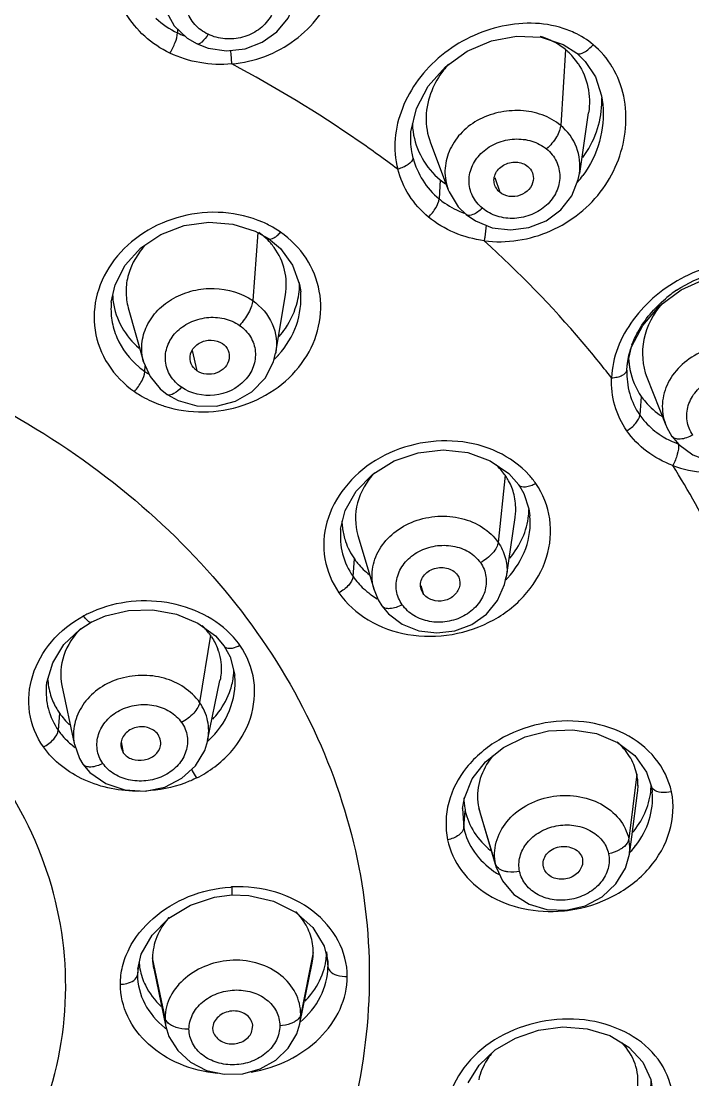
# Model space of a CAD drawing. Header units: millimetres. Extents: x 1122 to 8358, y -1894 to -296.
# Drawn here: x 7711.51 to 7726.38, y -608.98 to -585.55 of the extents above; entities that cross this region are included whole.
import ezdxf

# ---------------------------------------------------------------- set-up
doc = ezdxf.new("R2010")
doc.units = ezdxf.units.MM
doc.header["$LTSCALE"] = 3
doc.layers.add('DEF_LAYER_ASSEM_MEMBER', color=7, linetype='Continuous')

msp = doc.modelspace()

# ---------------------------------------------------------------- linework, layer by layer
at = {"layer": 'DEF_LAYER_ASSEM_MEMBER', "color": 9, "linetype": 'Continuous'}
for p, q in [((7714.973, -585.721), (7714.97, -585.805)), ((7723.559, -586.174), (7723.454, -587.852)), ((7720.787, -589.059), (7720.761, -589.478)), ((7721.992, -589.005), (7722.105, -589.331)), ((7716.75, -590.224), (7716.635, -591.731)), ((7715.298, -592.835), (7715.402, -593.283)), ((7714.25, -593.301), (7714.257, -593.173)), ((7725.237, -593.851), (7725.205, -594.263)), ((7722.226, -595.597), (7722.069, -597.083)), ((7718.856, -597.837), (7718.886, -597.447)), ((7720.356, -598.035), (7720.407, -598.213)), ((7715.701, -599.137), (7715.46, -600.625)), ((7712.359, -600.863), (7712.33, -601.24)), ((7713.724, -601.5), (7713.77, -601.737)), ((7725.139, -602.211), (7724.96, -603.647)), ((7721.282, -602.97), (7721.306, -603.4)), ((7721.306, -603.4), (7721.341, -603.021)), ((7722.013, -604.208), (7721.638, -602.96)), ((7722.034, -604.287), (7722.013, -604.208)), ((7717.977, -606.156), (7717.699, -607.53)), ((7718.27, -606.146), (7718.301, -606.477)), ((7714.694, -607.606), (7714.419, -606.278)), ((7718.296, -606.356), (7718.301, -606.477)), ((7714.1, -606.488), (7714.085, -606.651)), ((7714.09, -606.529), (7714.085, -606.651))]:
    msp.add_line(p, q, dxfattribs=at)
at = {"layer": 'DEF_LAYER_ASSEM_MEMBER', "color": 7, "linetype": 'Continuous'}
for p, q in [((7723.512, -586.059), (7723.811, -586.254)), ((7724.387, -587.389), (7724.387, -587.391)), ((7723.877, -588.917), (7724.072, -587.573)), ((7720.57, -588.236), (7720.966, -589.279)), ((7723.868, -588.92), (7723.868, -588.916)), ((7720.965, -589.279), (7720.965, -589.281)), ((7716.691, -590.191), (7716.988, -590.358)), ((7717.148, -592.882), (7717.361, -591.602)), ((7713.505, -591.767), (7713.505, -591.768)), ((7713.881, -591.891), (7714.219, -593.085)), ((7724.926, -593.175), (7725.022, -592.752)), ((7717.148, -592.882), (7717.146, -592.896)), ((7724.92, -593.268), (7724.926, -593.175)), ((7724.926, -593.175), (7724.927, -593.167)), ((7725.362, -593.425), (7725.782, -594.484)), ((7725.78, -594.48), (7725.782, -594.484)), ((7725.918, -594.735), (7725.917, -594.735)), ((7721.892, -595.275), (7722.302, -595.557)), ((7722.226, -595.597), (7722.212, -595.578)), ((7722.239, -595.617), (7722.226, -595.597)), ((7722.302, -595.557), (7722.524, -595.809)), ((7722.524, -595.809), (7722.524, -595.809)), ((7722.256, -597.847), (7722.445, -596.533)), ((7722.774, -596.497), (7722.774, -596.493)), ((7718.582, -596.79), (7718.582, -596.792)), ((7718.965, -596.928), (7719.324, -598.132)), ((7722.212, -598.017), (7722.248, -597.846)), ((7722.254, -597.858), (7722.256, -597.847)), ((7720.407, -598.213), (7720.362, -598.121)), ((7719.495, -598.487), (7719.494, -598.487)), ((7712.805, -599.013), (7713.062, -598.85)), ((7716.243, -600.042), (7716.241, -600.022)), ((7712.412, -600.25), (7712.681, -601.536)), ((7715.638, -601.468), (7715.911, -600.14)), ((7712.684, -601.536), (7712.687, -601.551)), ((7713.722, -601.624), (7713.77, -601.737)), ((7712.878, -601.993), (7712.878, -601.992)), ((7725.139, -602.211), (7725.133, -602.188)), ((7725.026, -603.6), (7725.154, -602.622)), ((7725.46, -602.471), (7725.459, -602.471)), ((7725.481, -602.614), (7725.481, -602.613)), ((7721.283, -602.971), (7721.322, -602.743)), ((7721.282, -602.964), (7721.282, -602.97)), ((7721.638, -602.96), (7721.662, -603.054)), ((7721.662, -603.054), (7722.034, -604.288)), ((7724.974, -603.992), (7725.026, -603.6)), ((7724.889, -604.293), (7724.974, -603.98)), ((7723.077, -604.283), (7723.071, -604.26)), ((7723.936, -604.088), (7723.94, -604.182)), ((7717.969, -605.609), (7718.215, -606.018)), ((7718.215, -606.018), (7718.296, -606.356)), ((7714.09, -606.529), (7714.168, -606.195)), ((7717.678, -607.734), (7717.952, -606.398)), ((7718.295, -606.351), (7718.296, -606.356)), ((7714.091, -606.524), (7714.09, -606.529)), ((7714.444, -606.515), (7714.715, -607.806)), ((7714.713, -607.801), (7714.715, -607.806)), ((7716.627, -607.863), (7716.636, -607.766)), ((7717.678, -607.736), (7717.678, -607.734)), ((7715.748, -607.835), (7715.753, -607.89)), ((7721.402, -609.045), (7721.65, -608.655))]:
    msp.add_line(p, q, dxfattribs=at)
for points in [[(7715.403, -586.05), (7715.649, -586.143), (7716.058, -586.202), (7716.466, -586.157), (7716.845, -586.013), (7717.17, -585.783), (7717.42, -585.481), (7717.572, -585.125), (7717.594, -585.026)], [(7714.688, -585.271), (7714.894, -585.646), (7715.183, -585.921), (7715.403, -586.05)], [(7720.902, -586.553), (7721.381, -586.21), (7721.919, -585.981), (7722.479, -585.874)], [(7722.479, -585.874), (7723.023, -585.899), (7723.512, -586.059)], [(7723.811, -586.254), (7723.996, -586.436), (7724.221, -586.781), (7724.359, -587.195), (7724.387, -587.391)], [(7720.139, -587.997), (7720.261, -587.476), (7720.521, -586.987), (7720.902, -586.553)], [(7721.359, -589.827), (7721.564, -589.967), (7721.938, -590.117), (7722.344, -590.166), (7722.751, -590.112), (7723.129, -589.962), (7723.455, -589.724), (7723.699, -589.412), (7723.843, -589.05), (7723.868, -588.92)], [(7720.965, -589.281), (7720.984, -589.326), (7721.187, -589.656), (7721.359, -589.827)], [(7714.158, -590.566), (7714.605, -590.268), (7715.117, -590.071), (7715.661, -589.992), (7716.198, -590.035), (7716.691, -590.191)], [(7716.988, -590.358), (7717.247, -590.577), (7717.518, -590.948), (7717.672, -591.371), (7717.698, -591.537)], [(7713.505, -591.767), (7713.59, -591.382), (7713.813, -590.946), (7714.158, -590.566)], [(7725.644, -591.846), (7726.118, -591.492), (7726.659, -591.245), (7727.226, -591.123), (7727.78, -591.126)], [(7725.022, -592.752), (7725.27, -592.278), (7725.644, -591.846)], [(7714.744, -593.809), (7714.986, -593.945), (7715.4, -594.063), (7715.834, -594.067), (7716.251, -593.958), (7716.619, -593.748), (7716.909, -593.45), (7717.092, -593.086), (7717.138, -592.895)], [(7714.218, -593.085), (7714.362, -593.409), (7714.584, -593.68), (7714.744, -593.809)], [(7725.918, -594.735), (7726.067, -594.913), (7726.38, -595.145), (7726.751, -595.288), (7727.155, -595.332), (7727.561, -595.275), (7727.942, -595.122), (7728.267, -594.878), (7728.51, -594.562), (7728.657, -594.201)], [(7725.78, -594.48), (7725.805, -594.537), (7725.917, -594.735)], [(7719.298, -595.569), (7719.764, -595.28), (7720.296, -595.1), (7720.854, -595.037), (7721.398, -595.096), (7721.892, -595.275)], [(7718.582, -596.792), (7718.682, -596.378), (7718.929, -595.946), (7719.298, -595.569)], [(7722.524, -595.809), (7722.636, -596.001), (7722.749, -596.336), (7722.772, -596.494)], [(7719.322, -598.13), (7719.413, -598.353), (7719.494, -598.487)], [(7719.495, -598.487), (7719.641, -598.661), (7719.947, -598.892), (7720.311, -599.037), (7720.708, -599.087), (7721.109, -599.04), (7721.487, -598.899), (7721.811, -598.668), (7722.057, -598.366), (7722.212, -598.017)], [(7713.062, -598.85), (7713.374, -598.711), (7713.886, -598.59), (7714.425, -598.576), (7714.951, -598.672), (7715.424, -598.87)], [(7715.424, -598.87), (7715.808, -599.153), (7716, -599.376)], [(7712.071, -600.263), (7712.08, -600.182), (7712.207, -599.746), (7712.457, -599.345), (7712.805, -599.013)], [(7716, -599.376), (7716.134, -599.614), (7716.241, -600.022)], [(7721.792, -601.936), (7722.191, -601.621), (7722.665, -601.387), (7723.186, -601.252), (7723.724, -601.228), (7724.246, -601.315)], [(7712.878, -601.993), (7713.033, -602.174), (7713.383, -602.42), (7713.804, -602.56), (7714.253, -602.586), (7714.688, -602.498), (7715.069, -602.303), (7715.369, -602.025), (7715.572, -601.685), (7715.639, -601.466)], [(7724.246, -601.315), (7724.714, -601.51), (7725.092, -601.801)], [(7712.687, -601.551), (7712.799, -601.863), (7712.878, -601.992)], [(7721.322, -602.743), (7721.496, -602.316), (7721.792, -601.936)], [(7725.092, -601.801), (7725.353, -602.167), (7725.46, -602.471)], [(7725.459, -602.471), (7725.468, -602.515), (7725.481, -602.613)], [(7722.034, -604.288), (7722.163, -604.576), (7722.417, -604.874), (7722.755, -605.089), (7723.15, -605.208), (7723.572, -605.223), (7723.992, -605.129), (7724.371, -604.928), (7724.678, -604.641), (7724.889, -604.293)], [(7714.781, -605.4), (7715.257, -605.112), (7715.792, -604.936), (7716.174, -604.886)], [(7716.174, -604.886), (7716.549, -604.897), (7717.095, -605.02)], [(7717.095, -605.02), (7717.584, -605.265), (7717.969, -605.609)], [(7714.168, -606.195), (7714.406, -605.773), (7714.781, -605.4)], [(7714.713, -607.801), (7714.781, -608.016), (7714.976, -608.332), (7715.261, -608.588), (7715.614, -608.768), (7716.007, -608.856), (7716.414, -608.844), (7716.801, -608.737), (7717.145, -608.545), (7717.421, -608.279), (7717.61, -607.958), (7717.678, -607.736)], [(7721.65, -608.655), (7722.005, -608.315), (7722.451, -608.052), (7722.961, -607.88), (7723.502, -607.807), (7724.04, -607.847), (7724.539, -608)], [(7724.539, -608), (7724.961, -608.252), (7725.27, -608.585), (7725.447, -608.974), (7725.482, -609.174)]]:
    msp.add_lwpolyline(points, dxfattribs=at)
at = {"layer": 'DEF_LAYER_ASSEM_MEMBER', "color": 9, "linetype": 'Continuous'}
for centre, radius, start, end in [((7715.805, -584.059), 1.936, 227.3205, 244.4445), ((7715.849, -583.957), 2.047, 244.5465, 248.982), ((7710.182, -586.824), 6.001, 3.1587, 6.0668), ((7722.086, -587.599), 2.306, 319.0782, 323.7606), ((7715.898, -592.193), 2.398, 59.5833, 66.3278), ((7715.97, -592.068), 2.253, 55.2761, 59.5613), ((7715.721, -591.585), 2.007, 314.1052, 317.0094), ((7715.753, -591.615), 1.964, 317.0184, 317.476), ((7715.76, -591.622), 1.953, 317.4761, 317.8674), ((7715.296, -591.792), 1.836, 229.9291, 235.2642), ((7715.308, -591.774), 1.857, 235.2703, 238.0864), ((7714.781, -593.755), 0.0658, 235.3004, 245.9104), ((7715.472, -591.572), 2.616, 249.347, 252.328), ((7726.812, -594.071), 1.11, 200.8886, 201.6325), ((7726.67, -593.174), 1.832, 235.4673, 238.9438), ((7726.703, -593.12), 1.896, 238.9533, 244.0672), ((7726.73, -593.064), 1.958, 244.0678, 250.0716), ((7708.018, -606.567), 21.123, 21.2486, 31.9813), ((7721.337, -596.875), 1.911, 34.9965, 42.0572), ((7720.623, -596.37), 2.234, 316.5195, 317.6958), ((7721.169, -597.701), 1.097, 352.397, 356.1891), ((7720.347, -596.741), 1.854, 231.2438, 233.947), ((7720.384, -596.69), 1.918, 233.9589, 238.7072), ((7714.243, -601.268), 2.894, 115.7601, 117.8478), ((7714.761, -600.475), 1.943, 35.0298, 41.7441), ((7714.292, -599.999), 2.006, 312.1449, 312.6162), ((7713.781, -600.181), 1.799, 231.057, 231.5794), ((7713.798, -600.159), 1.827, 231.5825, 233.2651), ((7723.971, -603.859), 1.012, 358.6725, 12.0451), ((7723.518, -602.573), 2.009, 317.3243, 322.5573), ((7723.957, -603.857), 1.026, 353.1266, 358.6136), ((7722.993, -602.88), 1.798, 235.5833, 239.8656), ((7716.334, -607.69), 2.986, 92.9746, 93.5711), ((7723.232, -602.261), 2.991, 275.2452, 277.8009), ((7716.664, -607.529), 1.035, 348.5619, 359.9483), ((7715.906, -606.319), 1.936, 231.0512, 231.4438), ((7715.659, -607.606), 0.965, 180.0038, 189.5216), ((7715.658, -607.606), 0.964, 189.5364, 191.6268), ((7715.915, -606.307), 1.95, 231.4445, 232.4387)]:
    msp.add_arc(centre, radius, start, end, dxfattribs=at)
at = {"layer": 'DEF_LAYER_ASSEM_MEMBER', "color": 7, "linetype": 'Continuous'}
for centre, radius, start, end in [((7722.652, -587.272), 1.424, 47.4797, 50.4316), ((7722.645, -587.28), 1.435, 41.2592, 47.4756), ((7722.645, -587.28), 1.434, 33.6037, 41.2615), ((7722.272, -587.277), 2.096, 357.0769, 359.773), ((7722.297, -587.277), 2.07, 359.7755, 0.956), ((7721.853, -587.751), 1.685, 181.9382, 183.1523), ((7721.85, -587.751), 1.682, 183.1522, 188.1312), ((7721.93, -587.675), 1.795, 230.453, 235.0742), ((7715.888, -591.46), 1.522, 48.3243, 50.8595), ((7715.918, -591.426), 1.477, 40.9575, 48.3282), ((7715.943, -591.404), 1.443, 36.0668, 40.9351), ((7716.04, -591.358), 1.633, 353.8296, 1.0567), ((7715.068, -591.551), 1.535, 181.6655, 187.7849), ((7715.988, -591.353), 1.685, 346.2954, 353.8222), ((7727.581, -593.827), 2.8, 123.8631, 130.2504), ((7726.847, -593.38), 1.934, 161.3409, 162.6076), ((7726.886, -593.393), 1.975, 159.8299, 161.34), ((7726.6, -592.938), 1.645, 181.411, 182.3213), ((7726.598, -592.938), 1.643, 182.3214, 182.7418), ((7726.593, -592.939), 1.637, 182.7405, 187.7586), ((7726.586, -592.94), 1.63, 187.7621, 191.2487), ((7721.184, -596.332), 1.275, 13.8776, 28.8086), ((7721.186, -596.322), 1.566, 353.889, 358.8137), ((7720.132, -596.568), 1.522, 181.5212, 182.9849), ((7720.139, -596.567), 1.529, 182.9891, 188.074), ((7720.165, -596.562), 1.556, 188.1063, 198.7646), ((7714.577, -599.922), 1.371, 33.0867, 34.943), ((7714.653, -599.886), 1.287, 17.8125, 19.978), ((7714.616, -599.838), 1.607, 341.8968, 352.9462), ((7714.67, -599.846), 1.552, 353.0151, 353.7294), ((7714.687, -599.848), 1.535, 353.7245, 357.3017), ((7723.171, -602.81), 1.581, 140.7231, 146.7638), ((7723.962, -602.462), 1.203, 0.1102, 12.0378), ((7723.929, -602.46), 1.237, 352.4613, 0.046), ((7723.943, -602.424), 1.514, 353.2847, 358.2364), ((7722.716, -602.732), 1.405, 180.1458, 189.6964), ((7722.64, -602.743), 1.328, 189.7729, 192.0395), ((7716.562, -606.275), 1.448, 42.575, 44.9534), ((7715.986, -606.465), 1.617, 138.1619, 138.5942), ((7716.588, -606.251), 1.412, 35.5345, 42.5933), ((7716.779, -606.156), 1.198, 357.6178, 359.9989), ((7715.446, -606.287), 1.328, 183.1431, 190.1638), ((7715.571, -606.278), 1.153, 180.0002, 180.7795), ((7715.594, -606.277), 1.176, 180.8202, 191.6908), ((7716.738, -606.153), 1.24, 348.5992, 357.5764), ((7716.835, -606.133), 1.436, 341.5978, 351.4094), ((7716.9, -606.144), 1.37, 351.4454, 357.3265), ((7715.483, -606.28), 1.366, 190.1752, 198.4172), ((7723.229, -609.431), 1.668, 141.001, 141.9705), ((7724.09, -608.979), 1.368, 351.9268, 0.3809)]:
    msp.add_arc(centre, radius, start, end, dxfattribs=at)
at = {"layer": 'DEF_LAYER_ASSEM_MEMBER', "color": 9, "linetype": 'Continuous'}
for points, start_tangent, end_tangent in [([(7741.386, -605.221), (7741.274, -598.276), (7739.427, -591.487), (7735.93, -585.179), (7730.938, -579.589), (7724.647, -574.971), (7717.363, -571.53), (7709.353, -569.396), (7700.988, -568.677)], (0.108919, 0.994051), (-1, -0.000266)), ([(7707.396, -634.998), (7720.917, -630.902), (7726.759, -627.38), (7731.711, -623.025), (7735.604, -617.989), (7738.302, -612.445), (7739.713, -606.584), (7739.788, -600.608), (7738.524, -594.724), (7735.965, -589.135), (7732.199, -584.033), (7727.356, -579.595), (7721.604, -575.974), (7715.14, -573.294), (7700.988, -571.093)], (0.990632, 0.136562), (-1, 0)), ([(7707.326, -634.789), (7720.717, -630.735), (7726.504, -627.247), (7731.409, -622.935), (7735.266, -617.947), (7737.939, -612.457), (7739.337, -606.652), (7739.412, -600.734), (7738.161, -594.907), (7735.627, -589.371), (7731.898, -584.318), (7727.102, -579.923), (7721.406, -576.336), (7715.004, -573.681), (7700.988, -571.501)], (0.990658, 0.136371), (-1, 0)), ([(7719.21, -571.98), (7729.181, -577.799), (7733.248, -581.552), (7736.609, -585.796), (7739.155, -590.385), (7740.835, -595.247), (7741.618, -600.268), (7741.477, -605.323)], (0.924076, -0.38221), (-0.1181, -0.993002)), ([(7738.356, -602.241), (7737.382, -596.396), (7735.081, -590.812), (7731.538, -585.69), (7726.882, -581.217), (7714.943, -574.844), (7700.988, -572.612)], (-0.050016, 0.998748), (-1, 0)), ([(7700.988, -573.45), (7714.52, -575.571), (7726.172, -581.639), (7730.77, -585.909), (7734.325, -590.812), (7736.713, -596.176), (7737.848, -601.815)], (1, 0), (0.085984, -0.996297)), ([(7716.175, -586.493), (7717.566, -585.961), (7718.458, -584.81), (7718.626, -584.109), (7718.594, -583.396), (7718.366, -582.723), (7717.942, -582.152)], (0.996257, 0.086445), (-0.718443, 0.695585)), ([(7715.648, -585.836), (7715.352, -585.616), (7715.179, -585.311), (7715.154, -584.966), (7715.28, -584.635), (7715.539, -584.367), (7715.89, -584.202), (7716.281, -584.162), (7716.654, -584.259)], (-0.902552, 0.430581), (0.902541, -0.430603)), ([(7716.654, -584.259), (7716.948, -584.48), (7717.118, -584.788), (7717.144, -585.132), (7717.019, -585.464), (7716.763, -585.734), (7716.412, -585.899), (7716.02, -585.935), (7715.648, -585.836)], (0.902541, -0.430603), (-0.902552, 0.430581)), ([(7714.804, -586.254), (7714.244, -585.879), (7713.826, -585.373)], (-0.901818, 0.432115), (-0.52037, 0.853941)), ([(7723.595, -585.736), (7722.894, -585.594), (7722.161, -585.658), (7721.451, -585.902), (7720.815, -586.306), (7720.301, -586.844), (7719.949, -587.475), (7719.788, -588.15), (7719.845, -588.821)], (-0.937115, 0.34902), (0.254361, -0.967109)), ([(7724.172, -586.067), (7723.752, -585.801), (7723.597, -585.737)], (-0.766553, 0.64218), (-0.938841, 0.344352)), ([(7714.803, -586.254), (7714.919, -586.016), (7714.97, -585.805)], (0.524664, 0.851309), (0.043574, 0.99905)), ([(7715.648, -585.836), (7715.511, -586.007), (7715.449, -586.048), (7715.403, -586.05)], (-0.538123, -0.842866), (-0.902597, 0.430486)), ([(7716.175, -586.493), (7715.466, -586.463), (7714.804, -586.254)], (-0.996393, -0.084857), (-0.904125, 0.427268)), ([(7723.811, -586.254), (7723.972, -586.235), (7724.078, -586.16), (7724.172, -586.067)], (0.77065, -0.637259), (0.656821, 0.754047)), ([(7724.596, -586.563), (7724.172, -586.067)], (-0.506765, 0.862085), (-0.774722, 0.632302)), ([(7719.845, -588.821), (7718.972, -588.193), (7716.175, -586.493)], (-0.799947, 0.600071), (-0.882838, 0.469677)), ([(7721.762, -590.406), (7723.231, -590.185), (7724.387, -589.256), (7724.732, -588.611), (7724.889, -587.911), (7724.849, -587.209), (7724.598, -586.564)], (0.991481, -0.130249), (-0.513958, 0.857815)), ([(7724.387, -587.391), (7724.312, -588.207), (7723.946, -588.963)], (0.093439, -0.995625), (-0.591207, -0.80652)), ([(7723.454, -587.852), (7723.046, -587.621), (7722.566, -587.526), (7722.07, -587.57), (7721.608, -587.746), (7721.232, -588.043), (7720.986, -588.427), (7720.892, -588.855), (7720.965, -589.279)], (-0.770754, 0.637133), (0.353778, -0.935329)), ([(7723.454, -587.852), (7723.428, -587.966), (7723.36, -588.108), (7723.143, -588.374)], (-0.0626, -0.998039), (-0.735277, -0.677767)), ([(7723.868, -588.916), (7723.805, -588.336), (7723.454, -587.852)], (0.137916, 0.990444), (-0.771116, 0.636695)), ([(7720.187, -588.575), (7720.157, -588.435), (7720.139, -587.997)], (-0.253872, 0.967238), (0.08345, 0.996512)), ([(7721.72, -589.686), (7721.501, -589.411), (7721.425, -589.078), (7721.502, -588.739), (7721.72, -588.445), (7722.046, -588.241), (7722.429, -588.155), (7722.815, -588.201), (7723.143, -588.374)], (-0.770874, 0.636987), (0.770857, -0.637008)), ([(7723.143, -588.374), (7723.36, -588.651), (7723.433, -588.984), (7723.356, -589.323), (7723.14, -589.618), (7722.816, -589.824), (7722.432, -589.91), (7722.047, -589.862), (7721.72, -589.686)], (0.770857, -0.637008), (-0.770874, 0.636987)), ([(7720.187, -588.575), (7720.08, -588.715), (7719.845, -588.821)], (-0.148669, -0.988887), (-0.966869, -0.255272)), ([(7720.187, -588.575), (7720.401, -589.068), (7720.761, -589.478)], (0.253179, -0.967419), (0.770521, -0.637415)), ([(7720.526, -589.882), (7720.099, -589.4), (7719.845, -588.821)], (-0.76952, 0.638623), (-0.260966, 0.965348)), ([(7720.526, -589.882), (7720.69, -589.674), (7720.761, -589.478)], (0.720815, 0.693128), (0.062281, 0.998059)), ([(7720.761, -589.478), (7720.888, -589.573), (7721.317, -589.795)], (0.771206, -0.636585), (0.937817, -0.347131)), ([(7716.86, -589.997), (7715.983, -589.783), (7715.063, -589.867), (7714.222, -590.232), (7713.57, -590.828), (7713.195, -591.579), (7713.144, -592.386), (7713.433, -593.14), (7714.017, -593.743)], (-0.915615, 0.402057), (0.815485, -0.578778)), ([(7721.72, -589.686), (7721.616, -589.769), (7721.512, -589.827), (7721.359, -589.827)], (-0.735269, -0.677775), (-0.770539, 0.637393)), ([(7721.762, -590.406), (7721.097, -590.226), (7720.526, -589.882)], (-0.991182, 0.132507), (-0.77296, 0.634455)), ([(7714.678, -594.065), (7715.545, -594.193), (7716.421, -594.046), (7717.197, -593.644), (7717.778, -593.037), (7718.094, -592.298), (7718.11, -591.518), (7717.817, -590.794), (7717.253, -590.216)], (0.952782, -0.303657), (-0.82072, 0.571331)), ([(7716.988, -590.358), (7717.104, -590.342), (7717.18, -590.288), (7717.253, -590.216)], (0.821554, -0.570131), (0.668569, 0.74365)), ([(7721.762, -590.406), (7721.779, -590.328), (7721.809, -590.062)], (0.231504, 0.972834), (0.034857, 0.999392)), ([(7724.578, -593.439), (7723.932, -592.645), (7721.762, -590.406)], (-0.6145, 0.788917), (-0.73942, 0.673244)), ([(7728.936, -591.236), (7728.323, -590.951), (7727.625, -590.859), (7726.899, -590.947), (7726.195, -591.205), (7725.566, -591.619), (7725.06, -592.156), (7724.717, -592.777), (7724.578, -593.439)], (-0.823016, 0.568018), (-0.037895, -0.999282)), ([(7700.988, -591.607), (7707.964, -592.754), (7711.115, -594.145), (7713.877, -596.019), (7716.144, -598.301), (7717.829, -600.905), (7718.866, -603.731), (7719.217, -606.67)], (1, 0), (0, -1)), ([(7714.218, -593.082), (7714.183, -592.684), (7714.293, -592.293), (7714.535, -591.945), (7714.889, -591.676), (7715.318, -591.51), (7715.781, -591.461), (7716.635, -591.731)], (-0.272289, 0.962216), (0.821714, -0.5699)), ([(7717.209, -592.932), (7717.602, -592.271), (7717.698, -591.537)], (0.670847, 0.741596), (-0.092319, 0.995729)), ([(7713.505, -591.768), (7713.517, -592.166), (7713.629, -592.548), (7714.114, -593.197)], (-0.094017, -0.995571), (0.765182, -0.643814)), ([(7716.635, -591.731), (7716.609, -591.85), (7716.544, -591.998), (7716.344, -592.278)], (-0.076097, -0.9971), (-0.683966, -0.729514)), ([(7716.635, -591.731), (7717.067, -592.245), (7717.148, -592.882)], (0.821795, -0.569784), (-0.163781, -0.986497)), ([(7715.058, -593.649), (7714.814, -593.394), (7714.705, -593.073), (7714.748, -592.737), (7714.936, -592.436), (7715.24, -592.216), (7715.614, -592.108), (7716.001, -592.128), (7716.344, -592.278)], (-0.821759, 0.569835), (0.821772, -0.569817)), ([(7716.344, -592.278), (7716.586, -592.535), (7716.692, -592.856), (7716.649, -593.193), (7716.463, -593.495), (7715.788, -593.824), (7715.058, -593.649)], (0.821772, -0.569817), (-0.821759, 0.569835)), ([(7725.934, -595.38), (7727.381, -595.476), (7728.722, -594.819), (7729.219, -594.265), (7729.555, -593.619), (7729.706, -592.929), (7729.645, -592.251)], (0.936744, -0.350015), (-0.255207, 0.966886)), ([(7728.503, -593.29), (7728.145, -592.955), (7727.661, -592.763), (7727.121, -592.729), (7726.591, -592.86), (7726.143, -593.146), (7725.834, -593.546), (7725.705, -594.006), (7725.775, -594.466)], (-0.572619, 0.819822), (0.35655, -0.934276)), ([(7714.017, -593.742), (7714.179, -593.515), (7714.25, -593.301)], (0.683656, 0.729805), (0.056407, 0.998408)), ([(7724.578, -593.439), (7724.705, -593.422), (7724.817, -593.384), (7724.92, -593.268)], (0.999079, 0.042912), (0.103486, 0.994631)), ([(7724.92, -593.268), (7724.982, -593.791), (7725.205, -594.263)], (-0.035731, -0.999361), (0.572383, -0.819986)), ([(7724.917, -594.611), (7724.652, -594.054), (7724.578, -593.439)], (-0.570622, 0.821213), (0.031429, 0.999506)), ([(7726.379, -594.704), (7726.253, -594.391), (7726.279, -594.053), (7726.452, -593.741), (7726.747, -593.503), (7727.117, -593.374), (7727.508, -593.373), (7727.861, -593.499), (7728.123, -593.736)], (-0.572751, 0.819729), (0.572727, -0.819746)), ([(7714.017, -593.743), (7714.142, -593.823), (7714.55, -594.02)], (0.821921, -0.569601), (0.935698, -0.352803)), ([(7715.058, -593.649), (7714.889, -593.789), (7714.754, -593.815)], (-0.683992, -0.72949), (-0.912724, 0.408577)), ([(7724.917, -594.611), (7725.117, -594.443), (7725.205, -594.263)], (0.86221, 0.506551), (0.077371, 0.997002)), ([(7725.205, -594.263), (7725.295, -594.381), (7725.632, -594.684)], (0.573149, -0.819451), (0.82372, -0.566997)), ([(7725.934, -595.38), (7725.357, -595.065), (7724.917, -594.611)], (-0.935825, 0.352464), (-0.575801, 0.81759)), ([(7726.379, -594.704), (7726.239, -594.767), (7726.1, -594.797), (7725.987, -594.785), (7725.918, -594.735)], (-0.874355, -0.485287), (-0.573703, 0.819063)), ([(7722.755, -595.595), (7722.057, -595.083), (7721.173, -594.847), (7720.228, -594.913), (7719.354, -595.27), (7718.673, -595.871), (7718.278, -596.631), (7718.234, -597.445), (7718.542, -598.199)], (-0.669355, 0.742943), (0.562873, -0.826543)), ([(7726.063, -594.905), (7726.035, -595.13), (7725.934, -595.38)], (0.097615, -0.995224), (-0.489157, -0.872196)), ([(7718.542, -598.199), (7719.192, -598.797), (7720.073, -599.121), (7721.05, -599.118), (7721.974, -598.794), (7722.707, -598.194), (7723.142, -597.412), (7723.212, -596.564), (7722.902, -595.779)], (0.578023, -0.81602), (-0.570186, 0.821516)), ([(7722.902, -595.779), (7722.79, -595.831), (7722.677, -595.857), (7722.524, -595.809)], (-0.868114, -0.496364), (-0.571465, 0.820626)), ([(7719.323, -598.13), (7719.287, -597.681), (7719.44, -597.243), (7719.762, -596.872), (7720.211, -596.615), (7720.732, -596.505), (7721.258, -596.552), (7721.724, -596.752), (7722.069, -597.083)], (-0.283461, 0.958984), (0.572662, -0.819792)), ([(7722.276, -597.874), (7722.68, -597.219), (7722.773, -596.497)], (0.673058, 0.73959), (-0.094152, 0.995558)), ([(7718.582, -596.792), (7718.626, -597.337), (7718.856, -597.837)], (-0.092422, -0.99572), (0.572704, -0.819762)), ([(7719.945, -598.462), (7719.819, -598.152), (7719.845, -597.82), (7720.018, -597.515), (7720.311, -597.283), (7720.679, -597.161), (7721.067, -597.165), (7721.419, -597.293), (7721.677, -597.53)], (-0.572707, 0.81976), (0.572727, -0.819746)), ([(7722.069, -597.083), (7722.034, -597.192), (7721.947, -597.318), (7721.677, -597.53)], (-0.104996, -0.994473), (-0.880716, -0.473645)), ([(7722.069, -597.083), (7722.226, -597.414), (7722.263, -597.774)], (0.572754, -0.819728), (-0.066322, -0.997798)), ([(7721.677, -597.53), (7721.8, -597.84), (7721.771, -598.173), (7721.599, -598.478), (7721.307, -598.71), (7720.94, -598.834), (7720.551, -598.831), (7720.202, -598.7), (7719.945, -598.462)], (0.572728, -0.819746), (-0.572707, 0.81976)), ([(7718.856, -597.837), (7718.76, -598.026), (7718.542, -598.198)], (-0.077382, -0.997002), (-0.880479, -0.474085)), ([(7718.856, -597.837), (7719.093, -598.108), (7719.186, -598.187)], (0.572704, -0.819762), (0.779753, -0.626087)), ([(7716.211, -599.181), (7714.732, -598.415), (7712.985, -598.662)], (-0.665285, 0.746589), (-0.900618, -0.434611)), ([(7719.945, -598.462), (7719.808, -598.521), (7719.673, -598.549), (7719.562, -598.536), (7719.495, -598.487)], (-0.880733, -0.473613), (-0.573258, 0.819375)), ([(7712.002, -601.61), (7711.697, -600.845), (7711.765, -600.03), (7712.18, -599.281), (7712.891, -598.709)], (-0.572161, 0.820141), (0.880153, 0.474691)), ([(7713.062, -598.85), (7712.993, -598.824), (7712.891, -598.709)], (-0.881565, -0.472064), (-0.586501, 0.809949)), ([(7715.396, -602.295), (7716.143, -601.73), (7716.583, -600.973), (7716.661, -600.141), (7716.352, -599.36)], (0.891286, 0.453442), (-0.573617, 0.819124)), ([(7716, -599.376), (7716.053, -599.415), (7716.186, -599.42), (7716.352, -599.36)], (0.571638, -0.820506), (0.885835, 0.464001)), ([(7715.46, -600.625), (7714.675, -600.09), (7714.163, -600.027), (7713.652, -600.113), (7713.203, -600.341), (7712.873, -600.686), (7712.694, -601.099), (7712.684, -601.536)], (-0.572441, 0.819946), (0.185152, -0.98271)), ([(7715.65, -601.475), (7716.12, -600.806), (7716.243, -600.042)], (0.735905, 0.677085), (-0.086277, 0.996271)), ([(7712.066, -600.263), (7712.111, -600.771), (7712.33, -601.24)], (-0.07919, -0.99686), (0.572683, -0.819777)), ([(7713.317, -601.973), (7713.193, -601.663), (7713.223, -601.332), (7713.396, -601.03), (7713.689, -600.802), (7714.059, -600.683), (7714.449, -600.691), (7714.8, -600.826), (7715.059, -601.066)], (-0.572728, 0.819746), (0.572748, -0.819731)), ([(7715.46, -600.625), (7715.42, -600.735), (7715.329, -600.86), (7715.059, -601.066)], (-0.159798, -0.98715), (-0.886969, -0.461828)), ([(7715.639, -601.466), (7715.638, -601.031), (7715.46, -600.625)], (0.201976, 0.97939), (-0.572825, 0.819678)), ([(7725.907, -602.603), (7725.547, -601.862), (7724.865, -601.32), (7723.968, -601.055), (7722.992, -601.102), (7722.081, -601.457), (7721.371, -602.066), (7720.974, -602.841), (7720.949, -603.665)], (-0.206452, 0.978457), (0.197696, -0.980263)), ([(7712.002, -601.61), (7712.229, -601.436), (7712.33, -601.24)], (0.890666, 0.454658), (0.077383, 0.997001)), ([(7712.33, -601.24), (7712.399, -601.332), (7712.65, -601.58)], (0.57273, -0.819744), (0.777768, -0.628551)), ([(7715.059, -601.066), (7715.185, -601.375), (7715.158, -601.706), (7714.985, -602.008), (7714.69, -602.235), (7714.32, -602.352), (7713.929, -602.344), (7713.577, -602.212), (7713.317, -601.973)], (0.572748, -0.819731), (-0.572727, 0.819746)), ([(7714.128, -602.59), (7712.904, -602.337), (7712.002, -601.61)], (-0.999974, -0.007195), (-0.572465, 0.819929)), ([(7713.317, -601.973), (7713.184, -602.029), (7713.052, -602.055), (7712.945, -602.041), (7712.878, -601.993)], (-0.886982, -0.461805), (-0.575173, 0.818032)), ([(7715.396, -602.295), (7715.368, -602.251), (7715.286, -602.101)], (-0.558562, 0.829463), (-0.436258, 0.899822)), ([(7715.396, -602.295), (7715.13, -602.41), (7714.267, -602.585)], (-0.894577, -0.446914), (-0.998601, -0.052877)), ([(7722.013, -604.208), (7722.027, -603.72), (7722.261, -603.265), (7722.683, -602.912), (7723.226, -602.712), (7723.807, -602.7), (7724.341, -602.872), (7724.747, -603.204), (7724.96, -603.647)], (-0.208666, 0.977987), (0.20864, -0.977993)), ([(7723.638, -605.224), (7724.625, -604.906), (7725.413, -604.29), (7725.865, -603.476), (7725.907, -602.603)], (0.990742, 0.135758), (-0.206215, 0.978507)), ([(7725.113, -603.795), (7725.413, -603.222), (7725.481, -602.614)], (0.607469, 0.794343), (-0.092961, 0.99567)), ([(7725.502, -602.543), (7725.486, -602.526), (7725.46, -602.471)], (-0.726416, 0.687255), (-0.209974, 0.977707)), ([(7725.907, -602.603), (7725.679, -602.616), (7725.502, -602.543)], (-0.974786, -0.223141), (-0.726416, 0.687255)), ([(7722.545, -604.365), (7722.553, -604.038), (7722.71, -603.732), (7722.992, -603.493), (7723.355, -603.358), (7723.743, -603.346), (7724.099, -603.458), (7724.372, -603.677), (7724.515, -603.972)], (-0.208653, 0.97799), (0.208679, -0.977984)), ([(7721.306, -603.4), (7721.197, -603.56), (7720.95, -603.665)], (-0.090076, -0.995935), (-0.980638, -0.195828)), ([(7721.306, -603.401), (7721.543, -603.936), (7721.977, -604.363)], (0.20865, -0.97799), (0.824896, -0.565285)), ([(7720.949, -603.665), (7721.26, -604.348), (7721.843, -604.879), (7722.626, -605.188), (7723.506, -605.239)], (0.208664, -0.977987), (0.995811, 0.091441)), ([(7724.825, -603.842), (7724.756, -603.886), (7724.515, -603.972)], (-0.803353, -0.595503), (-0.980753, -0.195252)), ([(7724.96, -603.647), (7724.948, -603.695), (7724.825, -603.842)], (-0.123197, -0.992382), (-0.803353, -0.595503)), ([(7724.515, -603.972), (7724.504, -604.299), (7724.344, -604.604), (7724.062, -604.843), (7723.7, -604.98), (7723.312, -604.994), (7722.956, -604.882), (7722.686, -604.661), (7722.545, -604.365)], (0.20868, -0.977984), (-0.208653, 0.97799)), ([(7737.942, -603.987), (7737.009, -610.806), (7734.257, -617.28), (7729.825, -623.084), (7723.937, -627.922)], (0, -1), (-0.83663, -0.547769)), ([(7722.051, -604.273), (7722.038, -604.257), (7722.013, -604.208)], (-0.668908, 0.743345), (-0.288111, 0.957597)), ([(7722.203, -604.359), (7722.156, -604.343), (7722.051, -604.273)], (-0.962326, 0.271899), (-0.668908, 0.743345)), ([(7722.545, -604.365), (7722.284, -604.376), (7722.203, -604.359)], (-0.98076, -0.195217), (-0.962326, 0.271899)), ([(7713.706, -606.864), (7713.755, -606.466), (7713.897, -606.081), (7714.43, -605.404), (7715.215, -604.923), (7716.148, -604.71)], (0.007507, 0.999972), (0.998058, 0.062286)), ([(7716.174, -604.886), (7716.178, -604.874), (7716.18, -604.839), (7716.18, -604.782), (7716.179, -604.708)], (0.998457, 0.055537), (-0.022577, 0.999745)), ([(7718.729, -606.69), (7718.528, -605.899), (7717.969, -605.247), (7717.146, -604.826), (7716.179, -604.708)], (0.001337, 0.999999), (-0.999111, -0.042149)), ([(7717.699, -607.53), (7717.583, -607.059), (7717.26, -606.666), (7716.774, -606.411), (7716.202, -606.33), (7715.631, -606.444), (7715.146, -606.725), (7714.814, -607.131), (7714.694, -607.606)], (0.000077, 1), (-0.00001, -1)), ([(7713.706, -606.864), (7713.848, -606.845), (7714.085, -606.651)], (0.999583, 0.028892), (0.092664, 0.995697)), ([(7714.085, -606.651), (7714.245, -607.292), (7714.689, -607.824)], (-0.000038, -1), (0.777707, -0.628627)), ([(7717.688, -607.705), (7718.137, -607.135), (7718.301, -606.477)], (0.749071, 0.66249), (-0.000033, 1)), ([(7718.301, -606.477), (7718.34, -606.563), (7718.5, -606.66), (7718.729, -606.69)], (0.092663, -0.995697), (0.999183, 0.040407)), ([(7719.217, -606.67), (7718.866, -609.608), (7717.829, -612.434), (7716.145, -615.038), (7713.878, -617.321), (7711.116, -619.194), (7707.964, -620.586), (7700.988, -621.733)], (0, -1), (-1, 0)), ([(7715.858, -608.837), (7715.02, -608.627), (7714.331, -608.19), (7713.87, -607.579), (7713.706, -606.864)], (-0.995768, 0.091907), (0.00035, 1)), ([(7716.599, -608.809), (7717.431, -608.54), (7718.113, -608.054), (7718.568, -607.413), (7718.729, -606.69)], (0.986965, 0.160935), (-0.001183, 0.999999)), ([(7715.224, -607.855), (7715.303, -607.535), (7715.523, -607.259), (7715.849, -607.068), (7716.232, -606.99), (7716.615, -607.037), (7716.941, -607.204), (7717.159, -607.464), (7717.236, -607.779)], (0, 1), (0.000028, -1)), ([(7717.699, -607.53), (7717.689, -607.561), (7717.618, -607.654)], (-0.198537, -0.980093), (-0.763844, -0.645401)), ([(7714.753, -607.711), (7714.731, -607.685), (7714.694, -607.606)], (-0.702541, 0.711644), (-0.202768, 0.979227)), ([(7714.876, -607.793), (7714.84, -607.775), (7714.753, -607.711)], (-0.91054, 0.413421), (-0.702541, 0.711644)), ([(7715.224, -607.855), (7715.136, -607.854), (7714.876, -607.793)], (-0.99929, -0.037686), (-0.91054, 0.413421)), ([(7717.236, -607.779), (7717.159, -608.099), (7716.941, -608.376), (7716.616, -608.567), (7716.232, -608.644), (7715.849, -608.594), (7715.523, -608.427), (7715.303, -608.169), (7715.224, -607.855)], (0.000028, -1), (0, 1)), ([(7717.551, -607.7), (7717.48, -607.732), (7717.236, -607.779)], (-0.876898, -0.480676), (-0.999289, -0.037712)), ([(7717.618, -607.654), (7717.551, -607.7)], (-0.763844, -0.645401), (-0.876898, -0.480676)), ([(7725.907, -609.864), (7725.88, -609.067), (7725.481, -608.367), (7724.772, -607.869), (7723.862, -607.641), (7722.886, -607.721), (7721.988, -608.096), (7721.309, -608.714), (7720.949, -609.482)], (0.210001, 0.977701), (-0.218531, -0.97583))]:
    msp.add_spline(points, degree=3, dxfattribs=dict(at, start_tangent=start_tangent, end_tangent=end_tangent))
at = {"layer": 'DEF_LAYER_ASSEM_MEMBER', "color": 7, "linetype": 'Continuous'}
for points, start_tangent, end_tangent in [([(7700.988, -572.208), (7715.416, -574.579), (7721.934, -577.458), (7727.647, -581.333), (7732.335, -586.054), (7735.819, -591.44), (7737.964, -597.284), (7738.688, -603.362)], (1, 0), (-0.000029, -1)), ([(7723.559, -586.174), (7723.434, -586.082), (7723.002, -585.884)], (-0.770885, 0.636974), (-0.960399, 0.278629)), ([(7720.973, -586.496), (7720.858, -586.632), (7720.598, -587.084)], (-0.677867, -0.735185), (-0.375808, -0.926698)), ([(7723.84, -586.486), (7724.055, -587.003), (7724.073, -587.573)], (0.5533, -0.832982), (-0.141107, -0.989994)), ([(7720.598, -587.084), (7720.473, -587.667), (7720.57, -588.236)], (-0.375808, -0.926698), (0.355383, -0.934721)), ([(7723.946, -588.562), (7724.243, -587.997), (7724.365, -587.384)], (0.58927, 0.807936), (0.050943, 0.998702)), ([(7720.185, -587.989), (7720.385, -588.576), (7720.787, -589.059)], (0.141483, -0.989941), (0.77088, -0.636981)), ([(7721.999, -589.184), (7721.977, -589.061), (7722.004, -588.936), (7722.185, -588.736), (7722.466, -588.666), (7722.726, -588.759)], (-0.355094, 0.934831), (0.770857, -0.637008)), ([(7722.726, -588.759), (7722.826, -588.899), (7722.845, -589.069)], (0.770857, -0.637008), (-0.143176, -0.989697)), ([(7722.845, -589.069), (7722.751, -589.269), (7722.555, -589.4), (7722.316, -589.423), (7722.105, -589.331)], (-0.143176, -0.989697), (-0.770872, 0.63699)), ([(7722.105, -589.331), (7722.071, -589.299), (7721.999, -589.184)], (-0.770872, 0.63699), (-0.355094, 0.934831)), ([(7716.849, -590.279), (7716.772, -590.221)], (-0.775413, 0.631454), (-0.809382, 0.587282)), ([(7714.271, -590.487), (7713.884, -591.155), (7713.831, -591.525), (7713.881, -591.891)], (-0.693105, -0.720837), (0.27225, -0.962227)), ([(7717.361, -591.602), (7717.342, -591.054), (7717.11, -590.554)], (0.163741, 0.986503), (-0.588607, 0.808419)), ([(7726.021, -591.501), (7726.809, -591.139), (7727.637, -591.05)], (0.830495, 0.557026), (0.997822, -0.06596)), ([(7713.547, -591.759), (7713.736, -592.316), (7714.119, -592.785)], (0.135773, -0.99074), (0.755232, -0.655458)), ([(7717.221, -592.524), (7717.358, -592.346), (7717.625, -591.752)], (0.656222, 0.754568), (0.236664, 0.971592)), ([(7725.032, -592.712), (7725.16, -592.43), (7725.772, -591.689)], (0.344762, 0.93869), (0.763315, 0.646026)), ([(7725.698, -591.793), (7725.295, -592.593), (7725.362, -593.425)], (-0.646896, -0.762578), (0.369089, -0.929394)), ([(7715.258, -593.087), (7715.279, -592.856), (7715.453, -592.673), (7715.715, -592.606), (7715.967, -592.681)], (-0.272183, 0.962246), (0.821772, -0.569817)), ([(7715.967, -592.681), (7716.09, -592.832), (7716.112, -593.02)], (0.821772, -0.569817), (-0.163662, -0.986516)), ([(7724.927, -593.167), (7725.002, -592.802)], (0.096829, 0.995301), (0.29888, 0.954291)), ([(7716.112, -593.02), (7716.022, -593.207), (7715.838, -593.331), (7715.61, -593.359), (7715.402, -593.283)], (-0.163662, -0.986516), (-0.821759, 0.569834)), ([(7715.402, -593.283), (7715.352, -593.243), (7715.258, -593.087)], (-0.821759, 0.569834), (-0.272183, 0.962246)), ([(7724.987, -593.258), (7725.237, -593.851)], (0.195087, -0.980786), (0.572758, -0.819724)), ([(7725.237, -593.851), (7725.332, -593.974), (7725.692, -594.289)], (0.572758, -0.819724), (0.834629, -0.550813)), ([(7722.212, -595.578), (7722.017, -595.361)], (-0.591564, 0.806258), (-0.741726, 0.670703)), ([(7719.331, -595.546), (7718.954, -596.209), (7718.965, -596.928)], (-0.68182, -0.73152), (0.285167, -0.958478)), ([(7722.301, -595.718), (7722.239, -595.617)], (-0.482336, 0.875986), (-0.553465, 0.832872)), ([(7722.445, -596.533), (7722.457, -596.405), (7722.421, -596.026)], (0.142559, 0.989786), (-0.239266, 0.970954)), ([(7722.33, -597.431), (7722.61, -596.981), (7722.743, -596.489)], (0.639488, 0.768801), (0.106279, 0.994336)), ([(7718.692, -597.063), (7718.886, -597.447)], (0.321499, -0.94691), (0.572704, -0.819762)), ([(7709.23, -613.533), (7711.198, -611.284), (7712.296, -608.662), (7712.431, -605.889), (7711.591, -603.202), (7709.848, -600.829), (7707.35, -598.974), (7704.311, -597.794), (7700.988, -597.389)], (0.76261, 0.646859), (-1, 0)), ([(7718.886, -597.447), (7718.959, -597.543), (7719.222, -597.802)], (0.572705, -0.819762), (0.782776, -0.622304)), ([(7720.363, -598.12), (7720.352, -597.989), (7720.396, -597.861), (7720.619, -597.675), (7720.772, -597.641), (7720.928, -597.652), (7721.168, -597.804)], (-0.285159, 0.95848), (0.572727, -0.819746)), ([(7721.168, -597.804), (7721.219, -598.028)], (0.572727, -0.819746), (-0.142433, -0.989804)), ([(7721.219, -598.028), (7721.106, -598.244), (7720.873, -598.369), (7720.607, -598.357), (7720.407, -598.213)], (-0.142433, -0.989804), (-0.572708, 0.81976)), ([(7715.701, -599.137), (7715.518, -598.924)], (-0.57275, 0.81973), (-0.721796, 0.692105)), ([(7712.831, -598.988), (7712.454, -599.584), (7712.412, -600.25)], (-0.707794, -0.706419), (0.203216, -0.979134)), ([(7715.726, -599.174), (7715.862, -599.446)], (0.545895, -0.837854), (0.341625, -0.939836)), ([(7715.878, -599.492), (7715.935, -599.977), (7715.911, -600.14)], (0.305867, -0.952074), (-0.204815, -0.978801)), ([(7712.096, -600.094), (7712.162, -600.465)], (0.046508, -0.998918), (0.301949, -0.953324)), ([(7712.162, -600.465), (7712.298, -600.769), (7712.359, -600.863)], (0.301949, -0.953324), (0.572691, -0.819771)), ([(7715.751, -600.995), (7715.878, -600.843), (7716.143, -600.337)], (0.68097, 0.732311), (0.310012, 0.950733)), ([(7712.359, -600.863), (7712.582, -601.119)], (0.572694, -0.819769), (0.73146, -0.681885)), ([(7714.518, -601.305), (7714.275, -601.172), (7713.982, -601.2), (7713.768, -601.377), (7713.721, -601.498), (7713.722, -601.624)], (-0.716866, 0.697211), (0.206424, -0.978463)), ([(7714.593, -601.587), (7714.586, -601.439), (7714.518, -601.305)], (0.195459, 0.980712), (-0.588069, 0.80881)), ([(7713.77, -601.737), (7713.969, -601.879), (7714.233, -601.898), (7714.469, -601.789), (7714.593, -601.587)], (0.572727, -0.819746), (0.195459, 0.980712)), ([(7725.133, -602.188), (7724.979, -601.818), (7724.707, -601.506)], (-0.232201, 0.972668), (-0.760141, 0.649759)), ([(7721.849, -601.944), (7721.64, -602.443), (7721.638, -602.96)], (-0.54766, -0.836701), (0.20865, -0.97799)), ([(7725.038, -603.513), (7725.315, -603.076), (7725.447, -602.601)], (0.644988, 0.764192), (0.116588, 0.99318)), ([(7721.341, -603.021), (7721.54, -603.501), (7721.903, -603.9)], (0.20865, -0.97799), (0.783005, -0.622015)), ([(7724.002, -628.022), (7730.036, -623.102), (7734.59, -617.172), (7737.425, -610.53), (7738.388, -603.518)], (0.839046, 0.544061), (0, 1)), ([(7723.071, -604.26), (7723.075, -604.118), (7723.142, -603.985), (7723.265, -603.881), (7723.422, -603.821), (7723.593, -603.816), (7723.751, -603.864), (7723.872, -603.959), (7723.936, -604.088)], (-0.208654, 0.977989), (0.20868, -0.977984)), ([(7723.94, -604.182), (7723.805, -604.417), (7723.531, -604.535), (7723.38, -604.53), (7723.243, -604.482), (7723.138, -604.396), (7723.077, -604.283)], (-0.130441, -0.991456), (-0.288386, 0.957514)), ([(7714.773, -605.395), (7714.511, -605.816), (7714.419, -606.278)], (-0.661385, -0.750046), (0, -1)), ([(7717.977, -606.156), (7717.915, -605.778), (7717.737, -605.43)], (-0.000031, 1), (-0.580801, 0.814046)), ([(7717.795, -607.235), (7717.925, -607.086), (7718.198, -606.587)], (0.693813, 0.720155), (0.315119, 0.949052)), ([(7714.188, -606.711), (7714.259, -606.886), (7714.608, -607.354)], (0.315712, -0.948855), (0.725836, -0.687868)), ([(7716.636, -607.766), (7716.585, -607.636), (7716.483, -607.531), (7716.338, -607.468), (7716.173, -607.456), (7716.011, -607.496), (7715.875, -607.581), (7715.748, -607.835)], (-0.211487, 0.977381), (0, -1)), ([(7715.754, -607.89), (7715.906, -608.103), (7716.039, -608.163), (7716.191, -608.182), (7716.343, -608.155), (7716.478, -608.088), (7716.577, -607.986), (7716.627, -607.863)], (0.206292, -0.97849), (0.204372, 0.978893)), ([(7725.156, -609.149), (7725.1, -608.621), (7724.812, -608.162)], (0.127334, 0.99186), (-0.696548, 0.717511)), ([(7721.915, -608.404), (7721.82, -608.539), (7721.638, -608.978)], (-0.616056, -0.787703), (-0.208708, -0.977978))]:
    msp.add_spline(points, degree=3, dxfattribs=dict(at, start_tangent=start_tangent, end_tangent=end_tangent))

doc.saveas('drawing.dxf')
